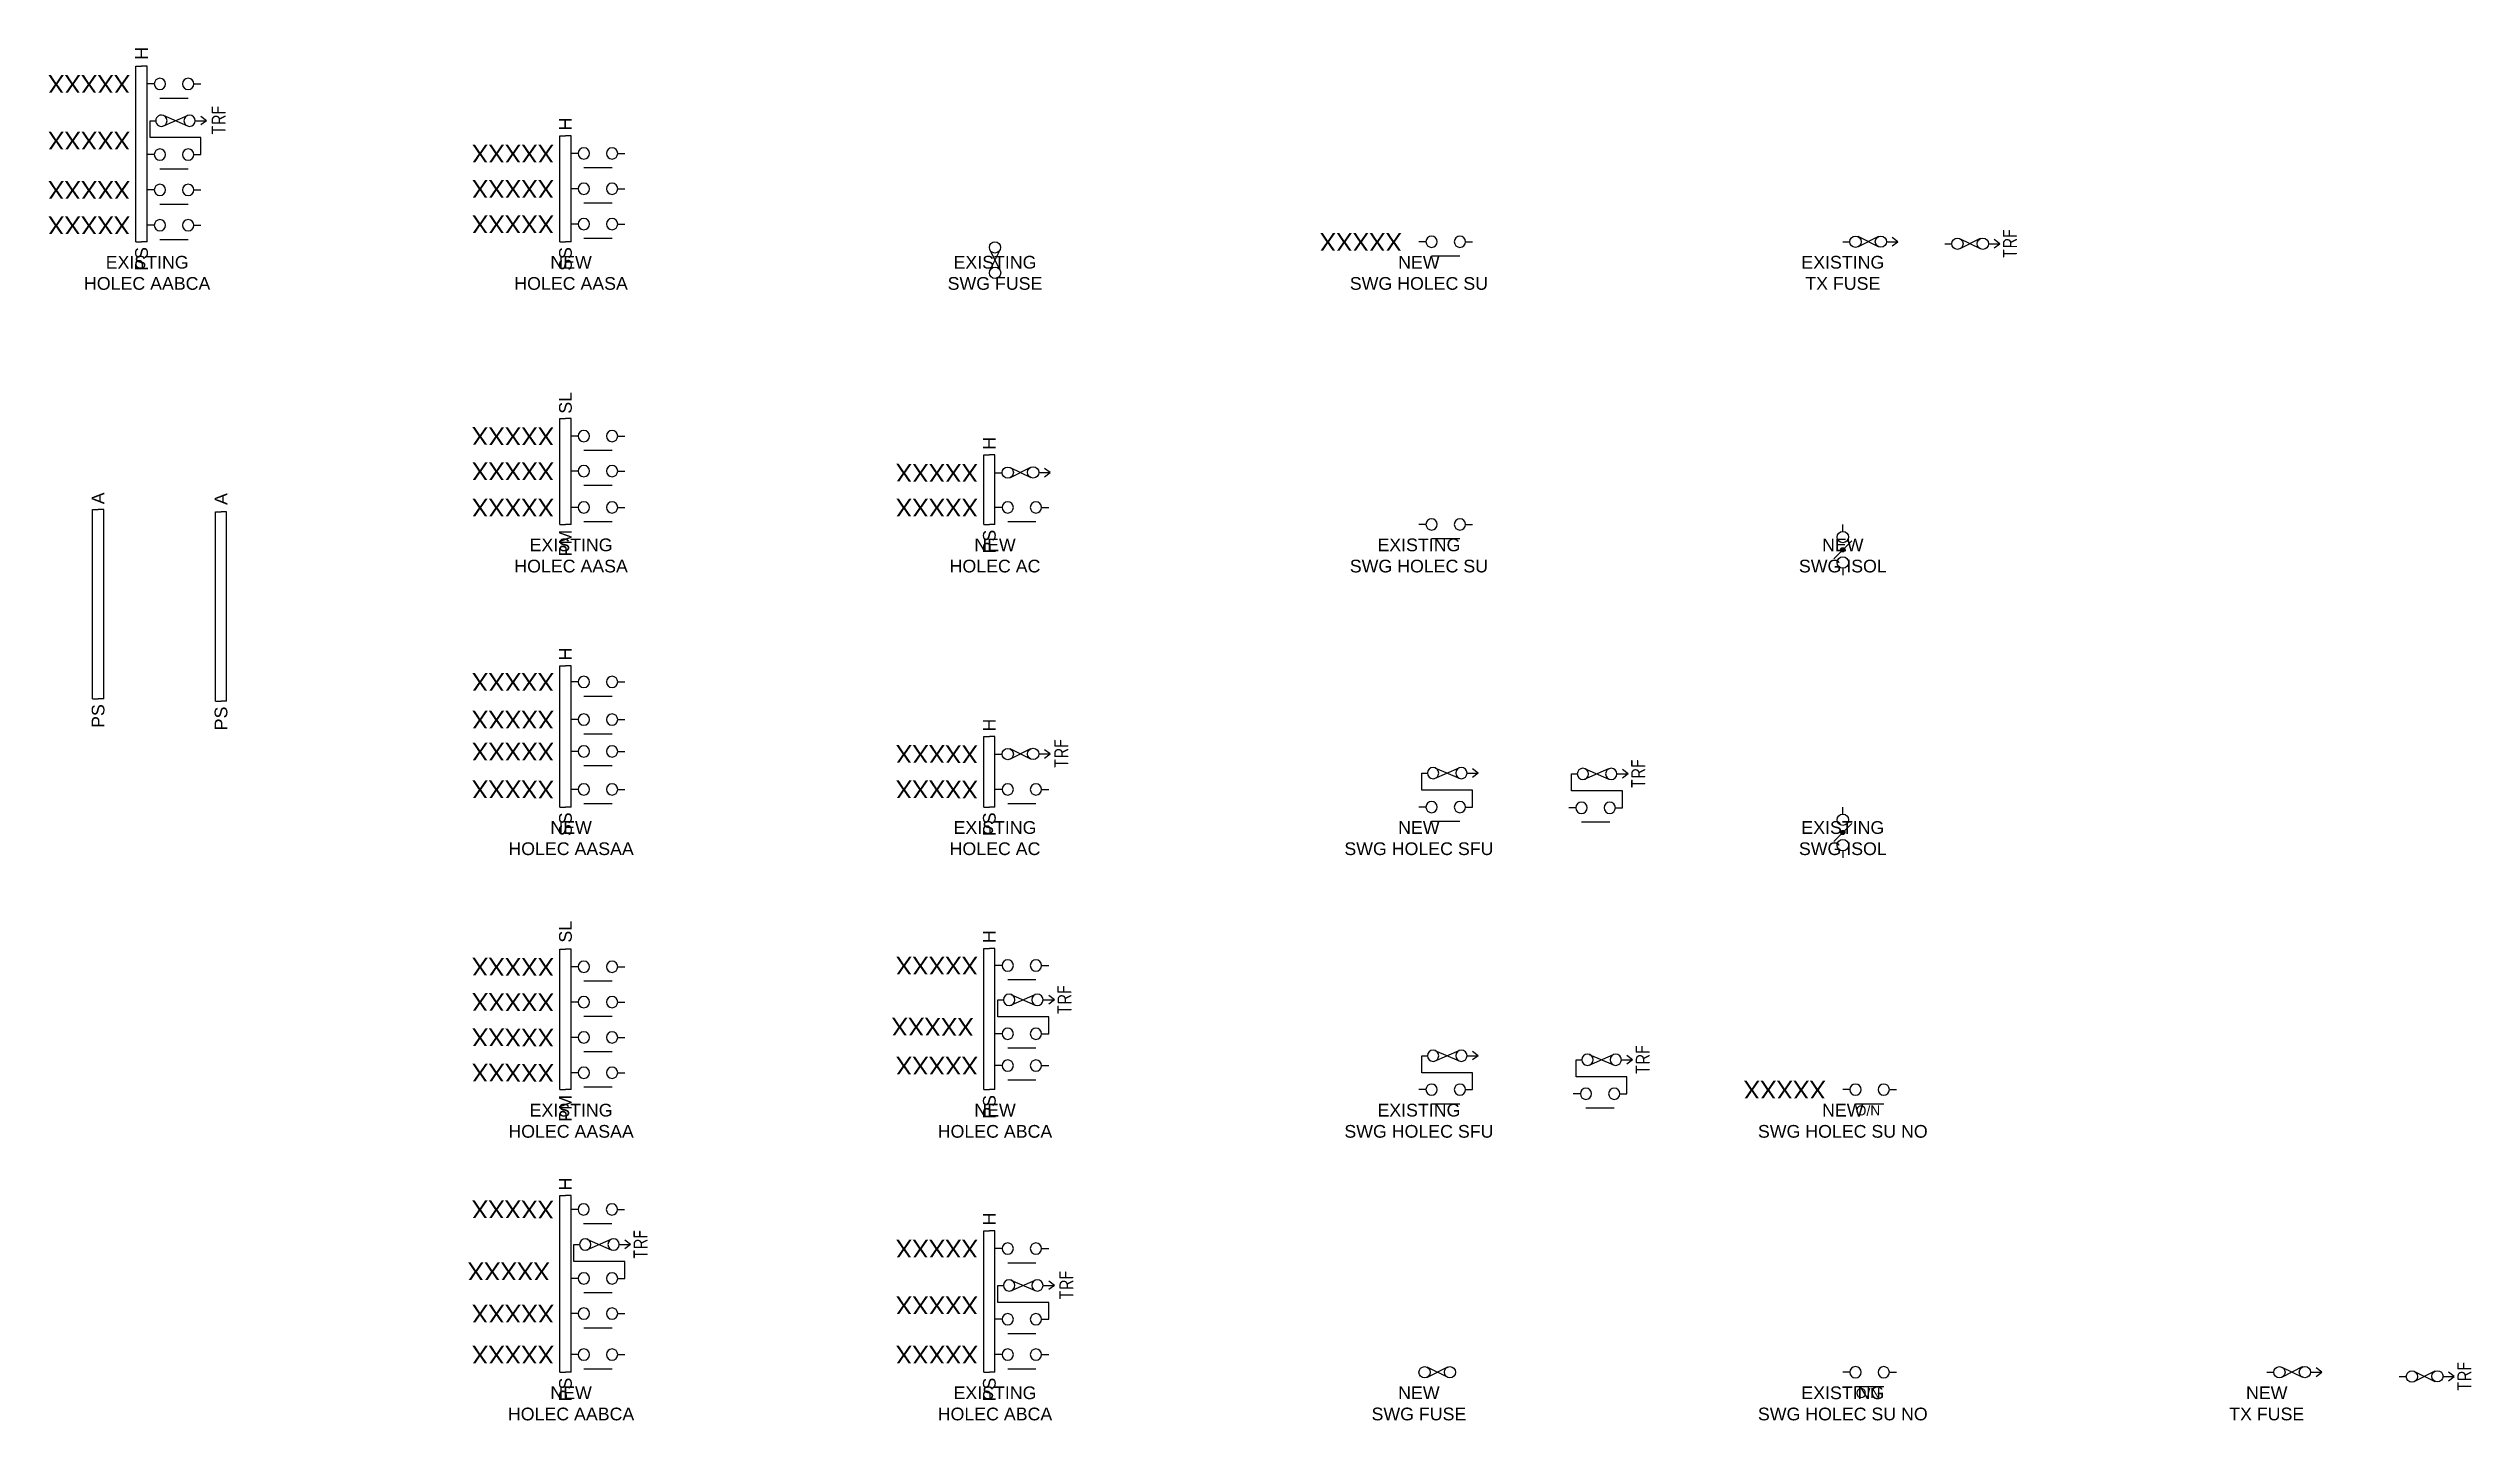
# Model space of a CAD drawing. Header units: metres. Extents: x -14 to 329, y -7 to 187.
import ezdxf
from ezdxf.enums import TextEntityAlignment as Align

# ---------------------------------------------------------------- set-up
doc = ezdxf.new("R2010")
doc.units = ezdxf.units.M
doc.layers.get('0').update_dxf_attribs({"color": 6})
for name, color, linetype in [('Equip_HV_EXT', 7, 'Continuous'), ('Equip_HV_NEW', 2, 'Continuous'), ('Sub_HV_EXT', 7, 'Continuous'), ('Sub_HV_NEW', 2, 'Continuous')]:
    doc.layers.add(name, color=color, linetype=linetype)
doc.styles.add('ARIAL', font='arial.ttf', dxfattribs={"height": 2})
doc.styles.add('iecARIAL', font='arial.ttf', dxfattribs={"height": 2})
doc.styles.add('IESYMBOL1', font='isocp.shx')
doc.styles.get("Standard").update_dxf_attribs({"font": 'arial.ttf'})
doc.styles.add('SWG_LABEL', font='arial.ttf', dxfattribs={"height": 2})
doc.styles.add('SWITCH_LABEL', font='arial.ttf', dxfattribs={"height": 2.5})

# ---------------------------------------------------------------- blocks, each defined once
blk = doc.blocks.new('SWG_HOLEC_SU_EXT')
blk.add_line((1.8, -2), (5.8, -2))
for points in [[(1, 0), (0, 0)], [(6.6, 0), (7.6, 0)]]:
    blk.add_lwpolyline(points)
for points in [[(1.8, -0.8, 1), (1.8, 0.8, 1)], [(5.8, -0.8, 1), (5.8, 0.8, 1)]]:
    blk.add_lwpolyline(points, format="xyb", close=True)
at = {"style": 'SWITCH_LABEL', "flags": 8}
blk.add_attdef('ASSET_NUM', text='', height=2.5, rotation=179.9544, dxfattribs=at).set_placement((-2.4, 0), align=Align.MIDDLE_LEFT)
at = {"flags": 1}
blk.add_attdef('Z', (0, 0), '', height=0.2, dxfattribs=at)
at = {"flags": 9}
for tag, p in [('ACTUAL_STATUS', (0, -0.4)), ('CONSTRUCTED_VOLTAGE', (0, -0.6)), ('OPERATING_VOLTAGE', (0, -1)), ('ORIENTATION', (0, -1.2)), ('OWNED_BY', (0, -1.4)), ('STATE', (0, -1.8)), ('SWITCH_TYPE', (0, -2)), ('STREETNAME', (0, -2.6)), ('SUBURB', (0, -2.8)), ('NO_PHASES', (0, -0.8)), ('PARENT', (0, -1.6)), ('USAGE', (0, -2.2)), ('LOCATION', (0, -2.4)), ('NOTES', (0, -3))]:
    blk.add_attdef(tag, text='', height=0.2, dxfattribs=at).set_placement(p, align=Align.MIDDLE_LEFT)
at = {"style": 'SWITCH_LABEL', "flags": 9}
blk.add_attdef('STREET_CODE', text='', height=0.2, dxfattribs=at).set_placement((0, -0.2), align=Align.MIDDLE_LEFT)
blk = doc.blocks.new('SWG_HOLEC_SFU_EXT')
for p, q in [((2.23, 4.03), (5.69, 5.54)), ((2.25, 5.56), (5.69, 4.06)), ((1.8, -2), (5.8, -2))]:
    blk.add_line(p, q)
for points in [[(7.6, 0), (7.6, 2.4), (0.41, 2.4), (0.41, 4.8), (1.21, 4.8)], [(6.81, 4.8), (8.4, 4.8), (7.6, 4.2)], [(8.4, 4.8), (7.6, 5.4)], [(1, 0), (0, 0)], [(6.6, 0), (7.6, 0)]]:
    blk.add_lwpolyline(points)
for points in [[(2.01, 4, 1), (2.01, 5.6, 1)], [(6.01, 4, 1), (6.01, 5.6, 1)], [(1.8, -0.8, 1), (1.8, 0.8, 1)], [(5.8, -0.8, 1), (5.8, 0.8, 1)]]:
    blk.add_lwpolyline(points, format="xyb", close=True)
at = {"style": 'iecARIAL', "flags": 8}
blk.add_attdef('ASSET_NUM', text='', height=2.5, rotation=179.9544, dxfattribs=at).set_placement((-3, 1), align=Align.MIDDLE_LEFT)
at = {"flags": 9}
for tag, p in [('ACTUAL_STATUS', (0, 0)), ('CONSTRUCTED_VOLTAGE', (0, -0.4)), ('OPERATING_VOLTAGE', (0, -0.8)), ('ORIENTATION', (0, -1)), ('OWNED_BY', (0, -1.2)), ('STATE', (0, -1.6)), ('SWITCH_TYPE', (0, -1.8)), ('STREETNAME', (0, -2.4)), ('SUBURB', (0, -2.6)), ('NO_PHASES', (0, -0.6)), ('PARENT', (0, -1.4)), ('USAGE', (0, -2)), ('LOCATION', (0, -2.2)), ('NOTES', (0, -2.8))]:
    blk.add_attdef(tag, text='', height=0.2, dxfattribs=at).set_placement(p, align=Align.MIDDLE_LEFT)
at = {"flags": 1}
blk.add_attdef('Z', (0, 0), '', height=0.2, dxfattribs=at)
blk = doc.blocks.new('*U26')
for p, q in [((-1.6, 0), (-1.6, 24.83)), ((-1.6, 24.83), (-0.8, 24.83)), ((0, 24.83), (-0.8, 24.83)), ((0, 0), (0, 24.83)), ((-1.6, 0), (-0.8, 0)), ((0, 0), (-0.8, 0))]:
    blk.add_line(p, q)
for name, p in [('SWG_HOLEC_SU_EXT', (0, 22.33)), ('SWG_HOLEC_SFU_EXT', (0, 12.33)), ('SWG_HOLEC_SU_EXT', (0, 7.33)), ('SWG_HOLEC_SU_EXT', (0, 2.33))]:
    blk.add_blockref(name, p)
at = {"style": 'IESYMBOL1'}
blk.add_text('TRF', height=2, rotation=90, dxfattribs=at).set_placement((10.13, 17.18), align=Align.MIDDLE_CENTER)
at = {"style": 'ARIAL'}
blk.add_attdef('SWG_TYPE', text='', height=1.8, rotation=90, dxfattribs=at).set_placement((-0.8, 25.74), align=Align.MIDDLE_LEFT)
at = {"style": 'SWG_LABEL', "flags": 8}
for tag, p in [('ASSET_NUM4', (-2.4, 22.33)), ('ASSET_NUM3', (-2.4, 14.33)), ('ASSET_NUM2', (-2.4, 7.33)), ('ASSET_NUM1', (-2.4, 2.33))]:
    blk.add_attdef(tag, text='', height=2.5, rotation=179.9544, dxfattribs=at).set_placement(p, align=Align.MIDDLE_LEFT)
at = {"flags": 1}
blk.add_attdef('Z', (0, 0), '', height=0.2, rotation=90, dxfattribs=at)
at = {"style": 'ARIAL'}
blk.add_attdef('SUB_TYPE', text='', height=1.8, rotation=90, dxfattribs=at).set_placement((-0.8, -0.76), align=Align.MIDDLE_RIGHT)
blk = doc.blocks.new('*U35')
for p, q in [((-1.6, 0), (-1.6, 25)), ((-1.6, 25), (-0.8, 25)), ((0, 25), (-0.8, 25)), ((0, 0), (0, 25)), ((-1.6, 0), (-0.8, 0)), ((0, 0), (-0.8, 0))]:
    blk.add_line(p, q)
at = {"style": 'ARIAL'}
blk.add_attdef('SWG_TYPE', text='', height=1.8, rotation=90, dxfattribs=at).set_placement((-0.8, 25.74), align=Align.MIDDLE_LEFT)
blk.add_attdef('SUB_TYPE', text='', height=1.8, rotation=90, dxfattribs=at).set_placement((-0.8, -0.76), align=Align.MIDDLE_RIGHT)
blk = doc.blocks.new('SWG_HOLEC_SU_NEW')
blk.add_line((1.8, -2), (5.8, -2))
for points in [[(1, 0), (0, 0)], [(6.6, 0), (7.6, 0)]]:
    blk.add_lwpolyline(points)
for points in [[(1.8, -0.8, 1), (1.8, 0.8, 1)], [(5.8, -0.8, 1), (5.8, 0.8, 1)]]:
    blk.add_lwpolyline(points, format="xyb", close=True)
at = {"style": 'SWITCH_LABEL', "flags": 8}
blk.add_attdef('ASSET_NUM', text='', height=2.5, rotation=179.9544, dxfattribs=at).set_placement((-2.4, 0), align=Align.MIDDLE_LEFT)
at = {"flags": 1}
blk.add_attdef('Z', (0, 0), '', height=0.2, dxfattribs=at)
at = {"flags": 9}
for tag, p in [('ACTUAL_STATUS', (0, -0.4)), ('CONSTRUCTED_VOLTAGE', (0, -0.6)), ('OPERATING_VOLTAGE', (0, -1)), ('ORIENTATION', (0, -1.2)), ('OWNED_BY', (0, -1.4)), ('STATE', (0, -1.8)), ('SWITCH_TYPE', (0, -2)), ('SUBURB', (0, -2.4)), ('STREETNAME', (0, -2.6)), ('OPERATED_BY', (0, -3.19)), ('NO_PHASES', (0, -0.8)), ('PARENT', (0, -1.6)), ('USAGE', (0, -2.2)), ('LOCATION', (0, -2.8)), ('NOTES', (0, -3)), ('MAINTAINED_BY', (0, -3.39))]:
    blk.add_attdef(tag, text='', height=0.2, dxfattribs=at).set_placement(p, align=Align.MIDDLE_LEFT)
at = {"style": 'SWITCH_LABEL', "flags": 9}
blk.add_attdef('STREET_CODE', text='', height=0.2, dxfattribs=at).set_placement((0, -0.2), align=Align.MIDDLE_LEFT)
blk = doc.blocks.new('SWG_HOLEC_TRF_NEW')
for p, q in [((2.23, 4.03), (5.69, 5.54)), ((2.25, 5.56), (5.69, 4.06)), ((1.8, -2), (5.8, -2))]:
    blk.add_line(p, q)
for points in [[(7.6, 0), (7.6, 2.4), (0.41, 2.4), (0.41, 4.8), (1.21, 4.8)], [(6.81, 4.8), (8.4, 4.8), (7.6, 4.2)], [(8.4, 4.8), (7.6, 5.4)], [(1, 0), (0, 0)], [(6.6, 0), (7.6, 0)]]:
    blk.add_lwpolyline(points)
for points in [[(2.01, 4, 1), (2.01, 5.6, 1)], [(6.01, 4, 1), (6.01, 5.6, 1)], [(1.8, -0.8, 1), (1.8, 0.8, 1)], [(5.8, -0.8, 1), (5.8, 0.8, 1)]]:
    blk.add_lwpolyline(points, format="xyb", close=True)
at = {"style": 'IESYMBOL1'}
blk.add_text('TRF', height=2, rotation=90, dxfattribs=at).set_placement((9.84, 4.8), align=Align.MIDDLE_CENTER)
at = {"style": 'iecARIAL', "flags": 8}
blk.add_attdef('ASSET_NUM', text='', height=2.5, rotation=179.9544, dxfattribs=at).set_placement((-3, 1), align=Align.MIDDLE_LEFT)
at = {"flags": 9}
for tag, p in [('ACTUAL_STATUS', (0, 0)), ('CONSTRUCTED_VOLTAGE', (0, -0.4)), ('OPERATING_VOLTAGE', (0, -0.8)), ('ORIENTATION', (0, -1)), ('OWNED_BY', (0, -1.2)), ('STATE', (0, -1.6)), ('SWITCH_TYPE', (0, -1.8)), ('SUBURB', (0, -2.2)), ('STREETNAME', (0, -2.4)), ('OPERATED_BY', (0, -3.03)), ('NO_PHASES', (0, -0.6)), ('PARENT', (0, -1.4)), ('USAGE', (0, -2)), ('LOCATION', (0, -2.6)), ('NOTES', (0, -2.8)), ('MAINTAINED_BY', (0, -3.23))]:
    blk.add_attdef(tag, text='', height=0.2, dxfattribs=at).set_placement(p, align=Align.MIDDLE_LEFT)
at = {"flags": 1}
blk.add_attdef('Z', (0, 0), '', height=0.2, dxfattribs=at)
blk = doc.blocks.new('HOLEC_AABCA_NEW')
ref = blk.add_blockref('SWG_HOLEC_SU_NEW', (-0.02, 23.06))
ref.add_attrib('ASSET_NUM', 'XXXXX', dxfattribs={"height": 2.5, "rotation": 179.9544, "style": 'SWITCH_LABEL'}).set_placement((-2.42, 23.06), align=Align.MIDDLE_LEFT)
blk.add_blockref('*U35', (0, 0)).add_auto_attribs({'SUB_TYPE': 'PS', 'SWG_TYPE': 'H'})
ref = blk.add_blockref('SWG_HOLEC_TRF_NEW', (0, 13.29))
ref.add_attrib('ASSET_NUM', 'XXXXX', dxfattribs={"height": 2.5, "rotation": 179.9544, "style": 'iecARIAL'}).set_placement((-3, 14.29), align=Align.MIDDLE_LEFT)
ref = blk.add_blockref('SWG_HOLEC_SU_NEW', (0, 8.3))
ref.add_attrib('ASSET_NUM', 'XXXXX', dxfattribs={"height": 2.5, "rotation": 179.9544, "style": 'SWITCH_LABEL'}).set_placement((-2.4, 8.3), align=Align.MIDDLE_LEFT)
ref = blk.add_blockref('SWG_HOLEC_SU_NEW', (0, 2.5))
ref.add_attrib('ASSET_NUM', 'XXXXX', dxfattribs={"height": 2.5, "rotation": 179.9544, "style": 'SWITCH_LABEL'}).set_placement((-2.4, 2.5), align=Align.MIDDLE_LEFT)
blk = doc.blocks.new('*U28')
for p, q in [((-1.6, 0), (-1.6, 19.9)), ((-1.6, 19.9), (-0.8, 19.9)), ((0, 19.9), (-0.8, 19.9)), ((0, 0), (0, 19.9)), ((-1.6, 0), (-0.8, 0)), ((0, 0), (-0.8, 0))]:
    blk.add_line(p, q)
for p in [(0, 17.4), (0, 12.4), (0, 7.4), (0, 2.4)]:
    blk.add_blockref('SWG_HOLEC_SU_EXT', p)
at = {"style": 'ARIAL'}
blk.add_attdef('SWG_TYPE', text='', height=1.8, rotation=90, dxfattribs=at).set_placement((-0.8, 20.81), align=Align.MIDDLE_LEFT)
at = {"style": 'SWG_LABEL', "flags": 8}
for tag, p in [('ASSET_NUM4', (-2.4, 17.4)), ('ASSET_NUM3', (-2.4, 12.4)), ('ASSET_NUM2', (-2.4, 7.4)), ('ASSET_NUM1', (-2.4, 2.4))]:
    blk.add_attdef(tag, text='', height=2.5, rotation=179.9544, dxfattribs=at).set_placement(p, align=Align.MIDDLE_LEFT)
at = {"flags": 1}
blk.add_attdef('Z', (0, 0), '', height=0.2, rotation=90, dxfattribs=at)
at = {"style": 'ARIAL'}
blk.add_attdef('SUB_TYPE', text='', height=1.8, rotation=90, dxfattribs=at).set_placement((-0.8, -0.76), align=Align.MIDDLE_RIGHT)
blk = doc.blocks.new('*U36')
for p, q in [((-1.6, 0), (-1.6, 20)), ((-1.6, 20), (-0.8, 20)), ((0, 20), (-0.8, 20)), ((0, 0), (0, 20)), ((-1.6, 0), (-0.8, 0)), ((0, 0), (-0.8, 0))]:
    blk.add_line(p, q)
at = {"style": 'ARIAL'}
blk.add_attdef('SWG_TYPE', text='', height=1.8, rotation=90, dxfattribs=at).set_placement((-0.8, 20.74), align=Align.MIDDLE_LEFT)
blk.add_attdef('SUB_TYPE', text='', height=1.8, rotation=90, dxfattribs=at).set_placement((-0.8, -0.76), align=Align.MIDDLE_RIGHT)
blk = doc.blocks.new('HOLEC_AASAA_NEW')
blk.add_blockref('*U36', (0, 0)).add_auto_attribs({'SUB_TYPE': 'SS', 'SWG_TYPE': 'H'})
ref = blk.add_blockref('SWG_HOLEC_SU_NEW', (0, 17.7))
ref.add_attrib('ASSET_NUM', 'XXXXX', dxfattribs={"height": 2.5, "rotation": 179.9544, "style": 'SWITCH_LABEL'}).set_placement((-2.4, 17.7), align=Align.MIDDLE_LEFT)
ref = blk.add_blockref('SWG_HOLEC_SU_NEW', (0, 12.37))
ref.add_attrib('ASSET_NUM', 'XXXXX', dxfattribs={"height": 2.5, "rotation": 179.9544, "style": 'SWITCH_LABEL'}).set_placement((-2.4, 12.37), align=Align.MIDDLE_LEFT)
ref = blk.add_blockref('SWG_HOLEC_SU_NEW', (0, 7.87))
ref.add_attrib('ASSET_NUM', 'XXXXX', dxfattribs={"height": 2.5, "rotation": 179.9544, "style": 'SWITCH_LABEL'}).set_placement((-2.4, 7.87), align=Align.MIDDLE_LEFT)
ref = blk.add_blockref('SWG_HOLEC_SU_NEW', (0, 2.5))
ref.add_attrib('ASSET_NUM', 'XXXXX', dxfattribs={"height": 2.5, "rotation": 179.9544, "style": 'SWITCH_LABEL'}).set_placement((-2.4, 2.5), align=Align.MIDDLE_LEFT)
blk = doc.blocks.new('*U27')
for p, q in [((-1.6, 0), (-1.6, 15)), ((-1.6, 15), (-0.8, 15)), ((0, 15), (-0.8, 15)), ((0, 0), (0, 15)), ((-1.6, 0), (-0.8, 0)), ((0, 0), (-0.8, 0))]:
    blk.add_line(p, q)
for p in [(0, 12.5), (0, 7.54), (0, 2.4)]:
    blk.add_blockref('SWG_HOLEC_SU_EXT', p)
at = {"style": 'ARIAL'}
blk.add_attdef('SWG_TYPE', text='', height=1.8, rotation=90, dxfattribs=at).set_placement((-0.8, 15.66), align=Align.MIDDLE_LEFT)
at = {"style": 'SWG_LABEL', "flags": 8}
for tag, p in [('ASSET_NUM3', (-2.4, 12.5)), ('ASSET_NUM2', (-2.4, 7.54)), ('ASSET_NUM1', (-2.4, 2.4))]:
    blk.add_attdef(tag, text='', height=2.5, rotation=179.9544, dxfattribs=at).set_placement(p, align=Align.MIDDLE_LEFT)
at = {"flags": 1}
blk.add_attdef('Z', (0, 0), '', height=0.2, rotation=90, dxfattribs=at)
at = {"style": 'ARIAL'}
blk.add_attdef('SUB_TYPE', text='', height=1.8, rotation=90, dxfattribs=at).set_placement((-0.8, -0.76), align=Align.MIDDLE_RIGHT)
blk = doc.blocks.new('*U37')
for p, q in [((-1.6, 0), (-1.6, 15)), ((-1.6, 15), (-0.8, 15)), ((0, 15), (-0.8, 15)), ((0, 0), (0, 15)), ((-1.6, 0), (-0.8, 0)), ((0, 0), (-0.8, 0))]:
    blk.add_line(p, q)
at = {"style": 'ARIAL'}
blk.add_attdef('SWG_TYPE', text='', height=1.8, rotation=90, dxfattribs=at).set_placement((-0.8, 15.74), align=Align.MIDDLE_LEFT)
blk.add_attdef('SUB_TYPE', text='', height=1.8, rotation=90, dxfattribs=at).set_placement((-0.8, -0.76), align=Align.MIDDLE_RIGHT)
blk = doc.blocks.new('HOLEC_AASA_NEW')
blk.add_blockref('*U37', (0, 0)).add_auto_attribs({'SUB_TYPE': 'SS', 'SWG_TYPE': 'H'})
ref = blk.add_blockref('SWG_HOLEC_SU_NEW', (0, 12.5))
ref.add_attrib('ASSET_NUM', 'XXXXX', dxfattribs={"height": 2.5, "rotation": 179.9544, "style": 'SWITCH_LABEL'}).set_placement((-2.4, 12.5), align=Align.MIDDLE_LEFT)
ref = blk.add_blockref('SWG_HOLEC_SU_NEW', (0, 7.5))
ref.add_attrib('ASSET_NUM', 'XXXXX', dxfattribs={"height": 2.5, "rotation": 179.9544, "style": 'SWITCH_LABEL'}).set_placement((-2.4, 7.5), align=Align.MIDDLE_LEFT)
ref = blk.add_blockref('SWG_HOLEC_SU_NEW', (0, 2.5))
ref.add_attrib('ASSET_NUM', 'XXXXX', dxfattribs={"height": 2.5, "rotation": 179.9544, "style": 'SWITCH_LABEL'}).set_placement((-2.4, 2.5), align=Align.MIDDLE_LEFT)
blk = doc.blocks.new('*U29')
for p, q in [((-1.6, 0), (-1.6, 20)), ((-1.6, 20), (-0.8, 20)), ((0, 20), (-0.8, 20)), ((0, 0), (0, 20)), ((-1.6, 0), (-0.8, 0)), ((0, 0), (-0.8, 0))]:
    blk.add_line(p, q)
for name, p in [('SWG_HOLEC_SU_EXT', (0, 17.5)), ('SWG_HOLEC_SFU_EXT', (0, 7.5)), ('SWG_HOLEC_SU_EXT', (0, 2.5))]:
    blk.add_blockref(name, p)
at = {"style": 'IESYMBOL1'}
blk.add_text('TRF', height=2, rotation=90, dxfattribs=at).set_placement((10.12, 12.31), align=Align.MIDDLE_CENTER)
at = {"style": 'ARIAL'}
blk.add_attdef('SWG_TYPE', text='', height=1.8, rotation=90, dxfattribs=at).set_placement((-0.8, 20.77), align=Align.MIDDLE_LEFT)
at = {"style": 'SWG_LABEL', "flags": 8}
for tag, p in [('ASSET_NUM3', (-2.4, 17.5)), ('ASSET_NUM2', (-2.4, 9.5)), ('ASSET_NUM1', (-2.4, 2.5))]:
    blk.add_attdef(tag, text='', height=2.5, rotation=179.9544, dxfattribs=at).set_placement(p, align=Align.MIDDLE_LEFT)
at = {"flags": 1}
blk.add_attdef('Z', (0, 0), '', height=0.2, rotation=90, dxfattribs=at)
at = {"style": 'ARIAL'}
blk.add_attdef('SUB_TYPE', text='', height=1.8, rotation=90, dxfattribs=at).set_placement((-0.8, -0.76), align=Align.MIDDLE_RIGHT)
blk = doc.blocks.new('*U38')
for p, q in [((-1.6, 0), (-1.6, 20)), ((-1.6, 20), (-0.8, 20)), ((0, 20), (-0.8, 20)), ((0, 0), (0, 20)), ((-1.6, 0), (-0.8, 0)), ((0, 0), (-0.8, 0))]:
    blk.add_line(p, q)
at = {"style": 'ARIAL'}
blk.add_attdef('SWG_TYPE', text='', height=1.8, rotation=90, dxfattribs=at).set_placement((-0.8, 20.74), align=Align.MIDDLE_LEFT)
blk.add_attdef('SUB_TYPE', text='', height=1.8, rotation=90, dxfattribs=at).set_placement((-0.8, -0.76), align=Align.MIDDLE_RIGHT)
blk = doc.blocks.new('HOLEC_ABCA_NEW')
blk.add_blockref('*U38', (0, 0)).add_auto_attribs({'SUB_TYPE': 'PS', 'SWG_TYPE': 'H'})
ref = blk.add_blockref('SWG_HOLEC_SU_NEW', (0, 17.57))
ref.add_attrib('ASSET_NUM', 'XXXXX', dxfattribs={"height": 2.5, "rotation": 179.9544, "style": 'SWITCH_LABEL'}).set_placement((-2.4, 17.57), align=Align.MIDDLE_LEFT)
ref = blk.add_blockref('SWG_HOLEC_TRF_NEW', (0, 7.91))
ref.add_attrib('ASSET_NUM', 'XXXXX', dxfattribs={"height": 2.5, "rotation": 179.9544, "style": 'iecARIAL'}).set_placement((-3, 8.91), align=Align.MIDDLE_LEFT)
ref = blk.add_blockref('SWG_HOLEC_SU_NEW', (0, 3.4))
ref.add_attrib('ASSET_NUM', 'XXXXX', dxfattribs={"height": 2.5, "rotation": 179.9544, "style": 'SWITCH_LABEL'}).set_placement((-2.4, 3.4), align=Align.MIDDLE_LEFT)
blk = doc.blocks.new('SWG_FUSE_EXT')
for points in [[(0.73, -4.04), (-0.72, -1.16)], [(-0.71, -4.05), (0.72, -1.16)]]:
    blk.add_lwpolyline(points)
for centre in [(0, -0.8), (0.01, -4.4)]:
    blk.add_circle(centre, 0.8)
blk = doc.blocks.new('TX_FUSE_EXT')
blk.add_line((6.2, 0.01), (7.8, 0.01))
for points in [[(0, 0), (1, 0)], [(7, -0.59), (7.8, 0.01), (7, 0.61)]]:
    blk.add_lwpolyline(points)
at = {"rotation": 90}
blk.add_blockref('SWG_FUSE_EXT', (1, 0), dxfattribs=at)
blk = doc.blocks.new('*U30')
for p, q in [((-1.6, 0), (-1.6, 10)), ((-1.6, 10), (-0.8, 10)), ((0, 10), (-0.8, 10)), ((0, 0), (0, 10)), ((-1.6, 0), (-0.8, 0)), ((0, 0), (-0.8, 0))]:
    blk.add_line(p, q)
for name, p in [('TX_FUSE_EXT', (0, 7.5)), ('SWG_HOLEC_SU_EXT', (0, 2.5))]:
    blk.add_blockref(name, p)
at = {"style": 'IESYMBOL1'}
blk.add_text('TRF', height=2, rotation=90, dxfattribs=at).set_placement((9.39, 7.55), align=Align.MIDDLE_CENTER)
at = {"style": 'ARIAL'}
blk.add_attdef('SWG_TYPE', text='', height=1.8, rotation=90, dxfattribs=at).set_placement((-0.8, 10.68), align=Align.MIDDLE_LEFT)
at = {"style": 'SWG_LABEL', "flags": 8}
for tag, p in [('ASSET_NUM2', (-2.4, 7.5)), ('ASSET_NUM1', (-2.4, 2.5))]:
    blk.add_attdef(tag, text='', height=2.5, rotation=179.9544, dxfattribs=at).set_placement(p, align=Align.MIDDLE_LEFT)
at = {"flags": 1}
blk.add_attdef('Z', (0, 0), '', height=0.2, rotation=90, dxfattribs=at)
at = {"style": 'ARIAL'}
blk.add_attdef('SUB_TYPE', text='', height=1.8, rotation=90, dxfattribs=at).set_placement((-0.8, -0.76), align=Align.MIDDLE_RIGHT)
blk = doc.blocks.new('*U39')
for p, q in [((-1.6, 0), (-1.6, 9.82)), ((-1.6, 9.82), (-0.8, 9.82)), ((0, 9.82), (-0.8, 9.82)), ((0, 0), (0, 9.82)), ((-1.6, 0), (-0.8, 0)), ((0, 0), (-0.8, 0))]:
    blk.add_line(p, q)
at = {"style": 'ARIAL'}
blk.add_attdef('SWG_TYPE', text='', height=1.8, rotation=90, dxfattribs=at).set_placement((-0.8, 10.57), align=Align.MIDDLE_LEFT)
blk.add_attdef('SUB_TYPE', text='', height=1.8, rotation=90, dxfattribs=at).set_placement((-0.8, -0.76), align=Align.MIDDLE_RIGHT)
blk = doc.blocks.new('TX_FUSE_NEW')
for p, q in [((2.15, 0.72), (5.05, -0.68)), ((5.03, 0.75), (2.17, -0.71)), ((6.2, 0.02), (7.8, 0.02))]:
    blk.add_line(p, q)
for points in [[(0, 0), (1, 0)], [(7, -0.58), (7.8, 0.02), (7, 0.62)]]:
    blk.add_lwpolyline(points)
for centre in [(1.8, 0.01), (5.4, 0.04)]:
    blk.add_circle(centre, 0.8)
at = {"style": 'SWITCH_LABEL', "flags": 8}
blk.add_attdef('ASSET_NUM', text='', height=2.5, rotation=179.9544, dxfattribs=at).set_placement((-2.4, 0), align=Align.MIDDLE_LEFT)
for tag, p, flags in [('Z', (0, 0), 1), ('OWNED_BY', (-0.03, -2.82), 9), ('OPERATED_BY', (-0.03, -3.13), 9), ('MAINTAINED_BY', (-0.02, -3.4), 9), ('ORIENTATION', (0.04, -4.4), 9), ('USAGE', (0.04, -5.4), 9)]:
    blk.add_attdef(tag, p, '', height=0.2, dxfattribs=dict(flags=flags))
at = {"flags": 9}
for tag, p in [('SUBURB', (0, -2.2)), ('STREETNAME', (0, -2.4)), ('PARENT', (0, -1.6))]:
    blk.add_attdef(tag, text='', height=0.2, dxfattribs=at).set_placement(p, align=Align.MIDDLE_LEFT)
blk = doc.blocks.new('HOLEC_AC_NEW')
blk.add_blockref('*U39', (0, 0)).add_auto_attribs({'SUB_TYPE': 'PS', 'SWG_TYPE': 'H'})
ref = blk.add_blockref('TX_FUSE_NEW', (0, 7.31))
ref.add_attrib('ASSET_NUM', 'XXXXX', dxfattribs={"height": 2.5, "rotation": 179.9544, "style": 'SWITCH_LABEL'}).set_placement((-2.4, 7.31), align=Align.MIDDLE_LEFT)
ref = blk.add_blockref('SWG_HOLEC_SU_NEW', (0, 2.4))
ref.add_attrib('ASSET_NUM', 'XXXXX', dxfattribs={"height": 2.5, "rotation": 179.9544, "style": 'SWITCH_LABEL'}).set_placement((-2.4, 2.4), align=Align.MIDDLE_LEFT)
blk = doc.blocks.new('SWG_FUSE_NEW')
for points in [[(4.04, 0.73), (1.16, -0.72)], [(4.05, -0.71), (1.16, 0.72)]]:
    blk.add_lwpolyline(points)
for centre in [(0.8, 0), (4.4, 0.01)]:
    blk.add_circle(centre, 0.8)
at = {"style": 'SWITCH_LABEL', "flags": 8}
blk.add_attdef('ASSET_NUM', text='', height=2.5, rotation=179.9544, dxfattribs=at).set_placement((-2.4, 0), align=Align.MIDDLE_LEFT)
for tag, p, flags in [('Z', (0, 0), 1), ('ORIENTATION', (0.04, -4.4), 9), ('USAGE', (0.04, -5.4), 9)]:
    blk.add_attdef(tag, p, '', height=0.2, dxfattribs=dict(flags=flags))
at = {"flags": 9}
for tag, p in [('SUBURB', (0, -2.2)), ('STREETNAME', (0, -2.4)), ('PARENT', (0, -1.6))]:
    blk.add_attdef(tag, text='', height=0.2, dxfattribs=at).set_placement(p, align=Align.MIDDLE_LEFT)
blk = doc.blocks.new('SWG_HOLEC_SFU_NEW')
for p, q in [((2.23, 4.03), (5.69, 5.54)), ((2.25, 5.56), (5.69, 4.06)), ((1.8, -2), (5.8, -2))]:
    blk.add_line(p, q)
for points in [[(7.6, 0), (7.6, 2.4), (0.41, 2.4), (0.41, 4.8), (1.21, 4.8)], [(6.81, 4.8), (8.4, 4.8), (7.6, 4.2)], [(8.4, 4.8), (7.6, 5.4)], [(1, 0), (0, 0)], [(6.6, 0), (7.6, 0)]]:
    blk.add_lwpolyline(points)
for points in [[(2.01, 4, 1), (2.01, 5.6, 1)], [(6.01, 4, 1), (6.01, 5.6, 1)], [(1.8, -0.8, 1), (1.8, 0.8, 1)], [(5.8, -0.8, 1), (5.8, 0.8, 1)]]:
    blk.add_lwpolyline(points, format="xyb", close=True)
at = {"style": 'iecARIAL', "flags": 8}
blk.add_attdef('ASSET_NUM', text='', height=2.5, rotation=179.9544, dxfattribs=at).set_placement((-3, 1), align=Align.MIDDLE_LEFT)
at = {"flags": 9}
for tag, p in [('ACTUAL_STATUS', (0, 0)), ('CONSTRUCTED_VOLTAGE', (0, -0.4)), ('OPERATING_VOLTAGE', (0, -0.8)), ('ORIENTATION', (0, -1)), ('OWNED_BY', (0, -1.2)), ('STATE', (0, -1.6)), ('SWITCH_TYPE', (0, -1.8)), ('SUBURB', (0, -2.2)), ('STREETNAME', (0, -2.4)), ('OPERATED_BY', (0, -3)), ('NO_PHASES', (0, -0.6)), ('PARENT', (0, -1.4)), ('USAGE', (0, -2)), ('LOCATION', (0, -2.6)), ('NOTES', (0, -2.8)), ('MAINTAINED_BY', (0, -3.2))]:
    blk.add_attdef(tag, text='', height=0.2, dxfattribs=at).set_placement(p, align=Align.MIDDLE_LEFT)
at = {"flags": 1}
blk.add_attdef('Z', (0, 0), '', height=0.2, dxfattribs=at)
blk = doc.blocks.new('SWG_HOLEC_SU_NO_EXT')
blk.add_line((1.8, -2), (5.8, -2))
for points in [[(1, 0), (0, 0)], [(6.6, 0), (7.6, 0)]]:
    blk.add_lwpolyline(points)
for points in [[(1.8, -0.8, 1), (1.8, 0.8, 1)], [(5.8, -0.8, 1), (5.8, 0.8, 1)]]:
    blk.add_lwpolyline(points, format="xyb", close=True)
at = {"insert": (5.31, -3.64), "char_height": 1.4, "width": 3.8863, "attachment_point": 1, "rotation": 180}
blk.add_mtext('{\\fArial|b0|i0|c0|p34;N/O}', dxfattribs=at)
at = {"style": 'SWITCH_LABEL', "flags": 8}
blk.add_attdef('ASSET_NUM', text='', height=2.5, rotation=179.9544, dxfattribs=at).set_placement((-2.4, 0), align=Align.MIDDLE_LEFT)
at = {"flags": 1}
blk.add_attdef('Z', (0, 0), '', height=0.2, dxfattribs=at)
at = {"flags": 9}
for tag, p in [('ACTUAL_STATUS', (0, -0.4)), ('CONSTRUCTED_VOLTAGE', (0, -0.6)), ('OPERATING_VOLTAGE', (0, -1)), ('ORIENTATION', (0, -1.2)), ('OWNED_BY', (0, -1.4)), ('STATE', (0, -1.8)), ('SWITCH_TYPE', (0, -2)), ('STREETNAME', (0, -2.6)), ('SUBURB', (0, -2.8)), ('NO_PHASES', (0, -0.8)), ('PARENT', (0, -1.6)), ('USAGE', (0, -2.2)), ('LOCATION', (0, -2.4)), ('NOTES', (0, -3))]:
    blk.add_attdef(tag, text='', height=0.2, dxfattribs=at).set_placement(p, align=Align.MIDDLE_LEFT)
at = {"style": 'SWITCH_LABEL', "flags": 9}
blk.add_attdef('STREET_CODE', text='', height=0.2, dxfattribs=at).set_placement((0, -0.2), align=Align.MIDDLE_LEFT)
blk = doc.blocks.new('SWG_HOLEC_SU_NO_NEW')
blk.add_line((1.79, -2), (5.79, -2))
for points in [[(1, 0), (0, 0)], [(6.6, 0), (7.6, 0)]]:
    blk.add_lwpolyline(points)
for points in [[(1.8, -0.8, 1), (1.8, 0.8, 1)], [(5.8, -0.8, 1), (5.8, 0.8, 1)]]:
    blk.add_lwpolyline(points, format="xyb", close=True)
at = {"insert": (5.3, -3.64), "char_height": 1.4, "width": 3.8863, "attachment_point": 1, "rotation": 180}
blk.add_mtext('{\\fArial|b0|i0|c0|p34;N/O}', dxfattribs=at)
at = {"style": 'SWITCH_LABEL', "flags": 8}
blk.add_attdef('ASSET_NUM', text='', height=2.5, rotation=179.9544, dxfattribs=at).set_placement((-2.4, 0), align=Align.MIDDLE_LEFT)
at = {"flags": 1}
blk.add_attdef('Z', (0, 0), '', height=0.2, dxfattribs=at)
at = {"flags": 9}
for tag, p in [('ACTUAL_STATUS', (0, -0.4)), ('CONSTRUCTED_VOLTAGE', (0, -0.6)), ('OPERATING_VOLTAGE', (0, -1)), ('ORIENTATION', (0, -1.2)), ('OWNED_BY', (0, -1.4)), ('STATE', (0, -1.8)), ('SWITCH_TYPE', (0, -2)), ('SUBURB', (0, -2.4)), ('STREETNAME', (0, -2.6)), ('OPERATED_BY', (0, -3.19)), ('NO_PHASES', (0, -0.8)), ('PARENT', (0, -1.6)), ('USAGE', (0, -2.2)), ('LOCATION', (0, -2.8)), ('NOTES', (0, -3)), ('MAINTAINED_BY', (0, -3.39))]:
    blk.add_attdef(tag, text='', height=0.2, dxfattribs=at).set_placement(p, align=Align.MIDDLE_LEFT)
at = {"style": 'SWITCH_LABEL', "flags": 9}
blk.add_attdef('STREET_CODE', text='', height=0.2, dxfattribs=at).set_placement((0, -0.2), align=Align.MIDDLE_LEFT)
blk = doc.blocks.new('SWG_ISOL_EXT')
h = blk.add_hatch(color=256)
edge = h.paths.add_edge_path()
edge.add_arc((0, -3.6), 0.3, 0, 360)
for points in [[(0, -1), (0, 0)], [(-1.27, -4.88), (1.27, -2.32)], [(0, -6.2), (0, -7.2)]]:
    blk.add_lwpolyline(points)
for centre, radius in [((0, -1.8), 0.8), ((0, -3.6), 0.3), ((0, -5.4), 0.8)]:
    blk.add_circle(centre, radius)
blk.add_attdef('ASSET_NUM', (1.15, 1.02), '', height=2.5, rotation=90)
at = {"flags": 1}
for tag, p in [('USAGE', (1.65, -3.63)), ('ORIENTATION', (1.65, -4.02)), ('LOCATION', (1.65, -5.12)), ('NOTES', (1.65, -5.56)), ('Z', (-0.01, -7.2))]:
    blk.add_attdef(tag, p, '', height=0.2, dxfattribs=at)
blk = doc.blocks.new('SWG_ISOL_NEW')
h = blk.add_hatch(color=256)
edge = h.paths.add_edge_path()
edge.add_arc((0, -3.6), 0.3, 0, 360)
for points in [[(0, -1), (0, 0)], [(-1.27, -4.88), (1.27, -2.32)], [(0, -6.2), (0, -7.2)]]:
    blk.add_lwpolyline(points)
for centre, radius in [((0, -1.8), 0.8), ((0, -3.6), 0.3), ((0, -5.4), 0.8)]:
    blk.add_circle(centre, radius)
blk.add_attdef('ASSET_NUM', (1.15, 1.1), '', height=2.5, rotation=90)
at = {"flags": 1}
for tag, p in [('USAGE', (1.65, -3.63)), ('ORIENTATION', (1.65, -4.02)), ('NOTES', (1.7, -5.78)), ('Z', (-0.01, -7.2))]:
    blk.add_attdef(tag, p, '', height=0.2, dxfattribs=at)
at = {"flags": 9}
for tag, p in [('SUBURB', (1.65, -4.25)), ('STREETNAME', (1.65, -4.45)), ('OPERATED_BY', (1.66, -4.98)), ('OWNED_BY', (1.66, -5.2)), ('PARENT', (1.66, -4.75)), ('MAINTAINED_BY', (1.66, -5.45))]:
    blk.add_attdef(tag, text='', height=0.2, dxfattribs=at).set_placement(p, align=Align.MIDDLE_LEFT)
blk = doc.blocks.new('TRF_FUSE_NEW')
blk.add_blockref('TX_FUSE_NEW', (0, 0))
at = {"style": 'IESYMBOL1'}
blk.add_text('TRF', height=2, rotation=90, dxfattribs=at).set_placement((9.24, 0.02), align=Align.MIDDLE_CENTER)
at = {"style": 'SWITCH_LABEL', "flags": 8}
blk.add_attdef('ASSET_NUM', text='', height=2.5, rotation=179.9544, dxfattribs=at).set_placement((-2.4, 0), align=Align.MIDDLE_LEFT)
for tag, p, flags in [('Z', (0, 0), 1), ('ORIENTATION', (0.02, -2.6), 9), ('USAGE', (0.02, -3.6), 9)]:
    blk.add_attdef(tag, p, '', height=0.2, dxfattribs=dict(flags=flags))
at = {"flags": 9}
for tag, p in [('SUBURB', (0, -2.76)), ('STREETNAME', (0, -2.96)), ('PARENT', (0, -1.6)), ('OPERATED_BY', (0, -3.76)), ('OWNED_BY', (0, -3.98)), ('MAINTAINED_BY', (0, -4.24))]:
    blk.add_attdef(tag, text='', height=0.2, dxfattribs=at).set_placement(p, align=Align.MIDDLE_LEFT)
blk = doc.blocks.new('TRF_FUSE_EXT')
blk.add_blockref('TX_FUSE_EXT', (0, 0))
at = {"style": 'IESYMBOL1'}
blk.add_text('TRF', height=2, rotation=90, dxfattribs=at).set_placement((9.24, 0.01), align=Align.MIDDLE_CENTER)
blk = doc.blocks.new('SWG_HOLEC_TRF_EXT')
blk.add_blockref('SWG_HOLEC_SFU_EXT', (0, 0))
at = {"style": 'IESYMBOL1'}
blk.add_text('TRF', height=2, rotation=90, dxfattribs=at).set_placement((9.84, 4.8), align=Align.MIDDLE_CENTER)
blk = doc.blocks.new('*U34')
for p, q in [((-1.6, 0), (-1.6, 26.8)), ((-1.6, 26.8), (-0.8, 26.8)), ((0, 26.8), (-0.8, 26.8)), ((0, 0), (0, 26.8)), ((-1.6, 0), (-0.8, 0)), ((0, 0), (-0.8, 0))]:
    blk.add_line(p, q)
at = {"style": 'ARIAL'}
blk.add_attdef('SWG_TYPE', text='', height=1.8, rotation=90, dxfattribs=at).set_placement((-0.8, 27.54), align=Align.MIDDLE_LEFT)
blk.add_attdef('SUB_TYPE', text='', height=1.8, rotation=90, dxfattribs=at).set_placement((-0.8, -0.76), align=Align.MIDDLE_RIGHT)
blk = doc.blocks.new('*U33')
for p, q in [((-1.6, 0), (-1.6, 26.8)), ((-1.6, 26.8), (-0.8, 26.8)), ((0, 26.8), (-0.8, 26.8)), ((0, 0), (0, 26.8)), ((-1.6, 0), (-0.8, 0)), ((0, 0), (-0.8, 0))]:
    blk.add_line(p, q)
at = {"style": 'ARIAL'}
blk.add_attdef('SWG_TYPE', text='', height=1.8, rotation=90, dxfattribs=at).set_placement((-0.8, 27.78), align=Align.MIDDLE_LEFT)
blk.add_attdef('SUB_TYPE', text='', height=1.8, rotation=90, dxfattribs=at).set_placement((-0.8, -0.76), align=Align.MIDDLE_RIGHT)

msp = doc.modelspace()

# ---------------------------------------------------------------- block references
at = {"layer": 'Equip_HV_EXT'}
msp.add_blockref('*U33', (11.25, 94.97), dxfattribs=at).add_auto_attribs({'SUB_TYPE': 'PS', 'SWG_TYPE': 'A'})
at = {"layer": 'Equip_HV_NEW'}
msp.add_blockref('*U34', (-6.15, 95.31), dxfattribs=at).add_auto_attribs({'SUB_TYPE': 'PS', 'SWG_TYPE': 'A'})
at = {"layer": 'Sub_HV_EXT'}
ref = msp.add_blockref('*U26', (0, 160), dxfattribs=at)
ref.add_attrib('ASSET_NUM1', 'XXXXX', dxfattribs={"layer": '0', "height": 2.5, "rotation": 179.9544, "style": 'SWG_LABEL'}).set_placement((-2.4, 162.33), align=Align.MIDDLE_LEFT)
ref.add_attrib('ASSET_NUM2', 'XXXXX', dxfattribs={"layer": '0', "height": 2.5, "rotation": 179.9544, "style": 'SWG_LABEL'}).set_placement((-2.4, 167.33), align=Align.MIDDLE_LEFT)
ref.add_attrib('ASSET_NUM3', 'XXXXX', dxfattribs={"layer": '0', "height": 2.5, "rotation": 179.9544, "style": 'SWG_LABEL'}).set_placement((-2.4, 174.33), align=Align.MIDDLE_LEFT)
ref.add_attrib('ASSET_NUM4', 'XXXXX', dxfattribs={"layer": '0', "height": 2.5, "rotation": 179.9544, "style": 'SWG_LABEL'}).set_placement((-2.4, 182.33), align=Align.MIDDLE_LEFT)
ref.add_attrib('SUB_TYPE', 'PS', dxfattribs={"layer": '0', "height": 1.8, "rotation": 90, "style": 'ARIAL'}).set_placement((-0.8, 159.24), align=Align.MIDDLE_RIGHT)
ref.add_attrib('SWG_TYPE', 'H', dxfattribs={"layer": '0', "height": 1.8, "rotation": 90, "style": 'ARIAL'}).set_placement((-0.8, 185.74), align=Align.MIDDLE_LEFT)
for name, p in [('TRF_FUSE_EXT', (254.42, 159.71)), ('SWG_FUSE_EXT', (120, 160)), ('TX_FUSE_EXT', (240, 160)), ('SWG_HOLEC_SU_EXT', (180, 120)), ('SWG_ISOL_EXT', (240, 80)), ('SWG_HOLEC_SFU_EXT', (180, 40)), ('SWG_HOLEC_TRF_EXT', (201.85, 39.43)), ('SWG_HOLEC_SU_NO_EXT', (240, 0))]:
    msp.add_blockref(name, p, dxfattribs=at)
ref = msp.add_blockref('*U27', (60, 120), dxfattribs=at)
ref.add_attrib('ASSET_NUM1', 'XXXXX', dxfattribs={"layer": '0', "height": 2.5, "rotation": 179.9544, "style": 'SWG_LABEL'}).set_placement((57.6, 122.4), align=Align.MIDDLE_LEFT)
ref.add_attrib('ASSET_NUM2', 'XXXXX', dxfattribs={"layer": '0', "height": 2.5, "rotation": 179.9544, "style": 'SWG_LABEL'}).set_placement((57.6, 127.54), align=Align.MIDDLE_LEFT)
ref.add_attrib('ASSET_NUM3', 'XXXXX', dxfattribs={"layer": '0', "height": 2.5, "rotation": 179.9544, "style": 'SWG_LABEL'}).set_placement((57.6, 132.5), align=Align.MIDDLE_LEFT)
ref.add_attrib('SUB_TYPE', 'PM', dxfattribs={"layer": '0', "height": 1.8, "rotation": 90, "style": 'ARIAL'}).set_placement((59.2, 119.24), align=Align.MIDDLE_RIGHT)
ref.add_attrib('SWG_TYPE', 'SL', dxfattribs={"layer": '0', "height": 1.8, "rotation": 90, "style": 'ARIAL'}).set_placement((59.2, 135.66), align=Align.MIDDLE_LEFT)
ref = msp.add_blockref('*U30', (120, 80), dxfattribs=at)
ref.add_attrib('ASSET_NUM1', 'XXXXX', dxfattribs={"layer": '0', "height": 2.5, "rotation": 179.9544, "style": 'SWG_LABEL'}).set_placement((117.6, 82.5), align=Align.MIDDLE_LEFT)
ref.add_attrib('ASSET_NUM2', 'XXXXX', dxfattribs={"layer": '0', "height": 2.5, "rotation": 179.9544, "style": 'SWG_LABEL'}).set_placement((117.6, 87.5), align=Align.MIDDLE_LEFT)
ref.add_attrib('SUB_TYPE', 'PS', dxfattribs={"layer": '0', "height": 1.8, "rotation": 90, "style": 'ARIAL'}).set_placement((119.2, 79.24), align=Align.MIDDLE_RIGHT)
ref.add_attrib('SWG_TYPE', 'H', dxfattribs={"layer": '0', "height": 1.8, "rotation": 90, "style": 'ARIAL'}).set_placement((119.2, 90.68), align=Align.MIDDLE_LEFT)
ref = msp.add_blockref('*U28', (60, 40), dxfattribs=at)
ref.add_attrib('ASSET_NUM1', 'XXXXX', dxfattribs={"layer": '0', "height": 2.5, "rotation": 179.9544, "style": 'SWG_LABEL'}).set_placement((57.6, 42.4), align=Align.MIDDLE_LEFT)
ref.add_attrib('ASSET_NUM2', 'XXXXX', dxfattribs={"layer": '0', "height": 2.5, "rotation": 179.9544, "style": 'SWG_LABEL'}).set_placement((57.6, 47.4), align=Align.MIDDLE_LEFT)
ref.add_attrib('ASSET_NUM3', 'XXXXX', dxfattribs={"layer": '0', "height": 2.5, "rotation": 179.9544, "style": 'SWG_LABEL'}).set_placement((57.6, 52.4), align=Align.MIDDLE_LEFT)
ref.add_attrib('ASSET_NUM4', 'XXXXX', dxfattribs={"layer": '0', "height": 2.5, "rotation": 179.9544, "style": 'SWG_LABEL'}).set_placement((57.6, 57.4), align=Align.MIDDLE_LEFT)
ref.add_attrib('SUB_TYPE', 'PM', dxfattribs={"layer": '0', "height": 1.8, "rotation": 90, "style": 'ARIAL'}).set_placement((59.2, 39.24), align=Align.MIDDLE_RIGHT)
ref.add_attrib('SWG_TYPE', 'SL', dxfattribs={"layer": '0', "height": 1.8, "rotation": 90, "style": 'ARIAL'}).set_placement((59.2, 60.81), align=Align.MIDDLE_LEFT)
ref = msp.add_blockref('*U29', (120, 0), dxfattribs=at)
ref.add_attrib('ASSET_NUM1', 'XXXXX', dxfattribs={"layer": '0', "height": 2.5, "rotation": 179.9544, "style": 'SWG_LABEL'}).set_placement((117.6, 2.5), align=Align.MIDDLE_LEFT)
ref.add_attrib('ASSET_NUM2', 'XXXXX', dxfattribs={"layer": '0', "height": 2.5, "rotation": 179.9544, "style": 'SWG_LABEL'}).set_placement((117.6, 9.5), align=Align.MIDDLE_LEFT)
ref.add_attrib('ASSET_NUM3', 'XXXXX', dxfattribs={"layer": '0', "height": 2.5, "rotation": 179.9544, "style": 'SWG_LABEL'}).set_placement((117.6, 17.5), align=Align.MIDDLE_LEFT)
ref.add_attrib('SUB_TYPE', 'PS', dxfattribs={"layer": '0', "height": 1.8, "rotation": 90, "style": 'ARIAL'}).set_placement((119.2, -0.76), align=Align.MIDDLE_RIGHT)
ref.add_attrib('SWG_TYPE', 'H', dxfattribs={"layer": '0', "height": 1.8, "rotation": 90, "style": 'ARIAL'}).set_placement((119.2, 20.77), align=Align.MIDDLE_LEFT)
at = {"layer": 'Sub_HV_NEW'}
for name, p in [('HOLEC_AASA_NEW', (60, 160)), ('HOLEC_AC_NEW', (120, 120)), ('SWG_ISOL_NEW', (240, 120)), ('HOLEC_AASAA_NEW', (60, 80)), ('SWG_HOLEC_TRF_NEW', (201.21, 79.89)), ('SWG_HOLEC_SFU_NEW', (180, 80)), ('HOLEC_ABCA_NEW', (120, 40)), ('HOLEC_AABCA_NEW', (60, 0)), ('SWG_FUSE_NEW', (180, 0)), ('TX_FUSE_NEW', (300, 0)), ('TRF_FUSE_NEW', (318.75, -0.61))]:
    msp.add_blockref(name, p, dxfattribs=at)
ref = msp.add_blockref('SWG_HOLEC_SU_NEW', (180, 160), dxfattribs=at)
ref.add_attrib('ASSET_NUM', 'XXXXX', dxfattribs={"layer": '0', "height": 2.5, "rotation": 179.9544, "style": 'SWITCH_LABEL'}).set_placement((177.6, 160), align=Align.MIDDLE_LEFT)
ref = msp.add_blockref('SWG_HOLEC_SU_NO_NEW', (240, 40), dxfattribs=at)
ref.add_attrib('ASSET_NUM', 'XXXXX', dxfattribs={"layer": '0', "height": 2.5, "rotation": 179.9544, "style": 'SWITCH_LABEL'}).set_placement((237.6, 40), align=Align.MIDDLE_LEFT)

# ---------------------------------------------------------------- texts
at = {"char_height": 1.8, "width": 40, "attachment_point": 2}
for s, insert in [('EXISTING\\PHOLEC AABCA', (0, 158)), ('NEW\\PHOLEC AASA', (60, 158)), ('EXISTING\\PSWG FUSE', (120, 158)), ('NEW\\PSWG HOLEC SU', (180, 158)), ('EXISTING\\PTX FUSE', (240, 158)), ('EXISTING\\PHOLEC AASA', (60, 118)), ('NEW\\PHOLEC AC', (120, 118)), ('EXISTING\\PSWG HOLEC SU', (180, 118)), ('NEW\\PSWG ISOL', (240, 118)), ('NEW\\PHOLEC AASAA', (60, 78)), ('EXISTING\\PHOLEC AC', (120, 78)), ('NEW\\PSWG HOLEC SFU', (180, 78)), ('EXISTING\\PSWG ISOL', (240, 78)), ('EXISTING\\PHOLEC AASAA', (60, 38)), ('NEW\\PHOLEC ABCA', (120, 38)), ('EXISTING\\PSWG HOLEC SFU', (180, 38)), ('NEW\\PSWG HOLEC SU NO', (240, 38)), ('NEW\\PHOLEC AABCA', (60, -2)), ('EXISTING\\PHOLEC ABCA', (120, -2)), ('NEW\\PSWG FUSE', (180, -2)), ('EXISTING\\PSWG HOLEC SU NO', (240, -2)), ('NEW\\PTX FUSE', (300, -2))]:
    msp.add_mtext(s, dxfattribs=dict(at, insert=insert))

doc.saveas('drawing.dxf')
